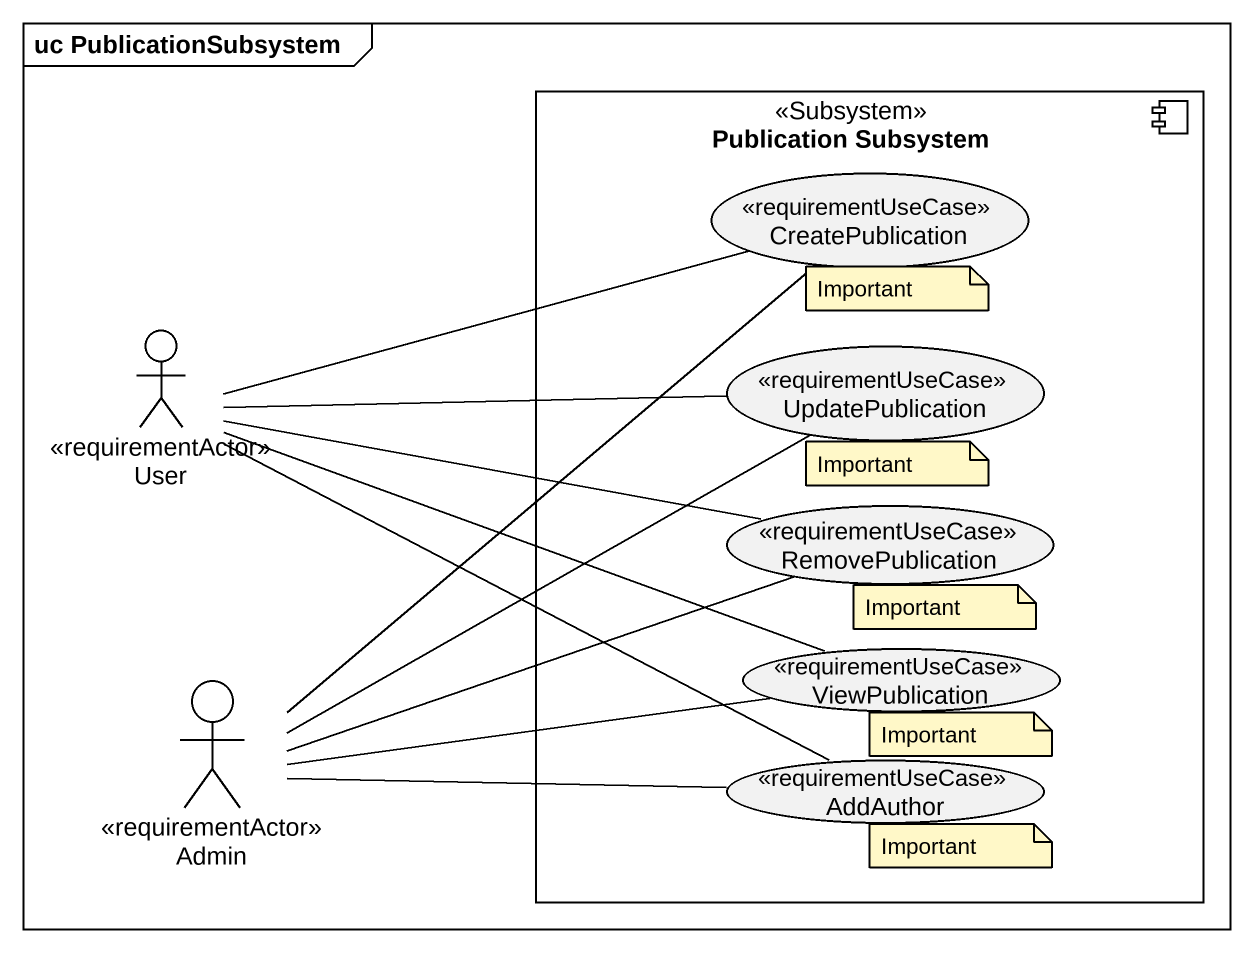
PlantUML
@startuml
mainframe uc PublicationSubsystem
component "Publication Subsystem" as Publication_Subsystem <<Subsystem>> {
  usecase CreatePublication <<requirementUseCase>>
  usecase UpdatePublication <<requirementUseCase>>
  usecase RemovePublication <<requirementUseCase>>
  usecase ViewPublication <<requirementUseCase>>
  usecase AddAuthor <<requirementUseCase>>
}
actor User <<requirementActor>>
actor Admin <<requirementActor>>
User -right- CreatePublication
User -right- UpdatePublication
User -right- RemovePublication
User -right- ViewPublication
User -right- AddAuthor
Admin -up- CreatePublication
Admin -right- UpdatePublication
Admin -right- RemovePublication
Admin -right- ViewPublication
Admin -right- AddAuthor
note as N1
  Important
end note
note as N2
  Important
end note
note as N3
  Important
end note
note as N4
  Important
end note
note as N5
  Important
end note
@enduml
